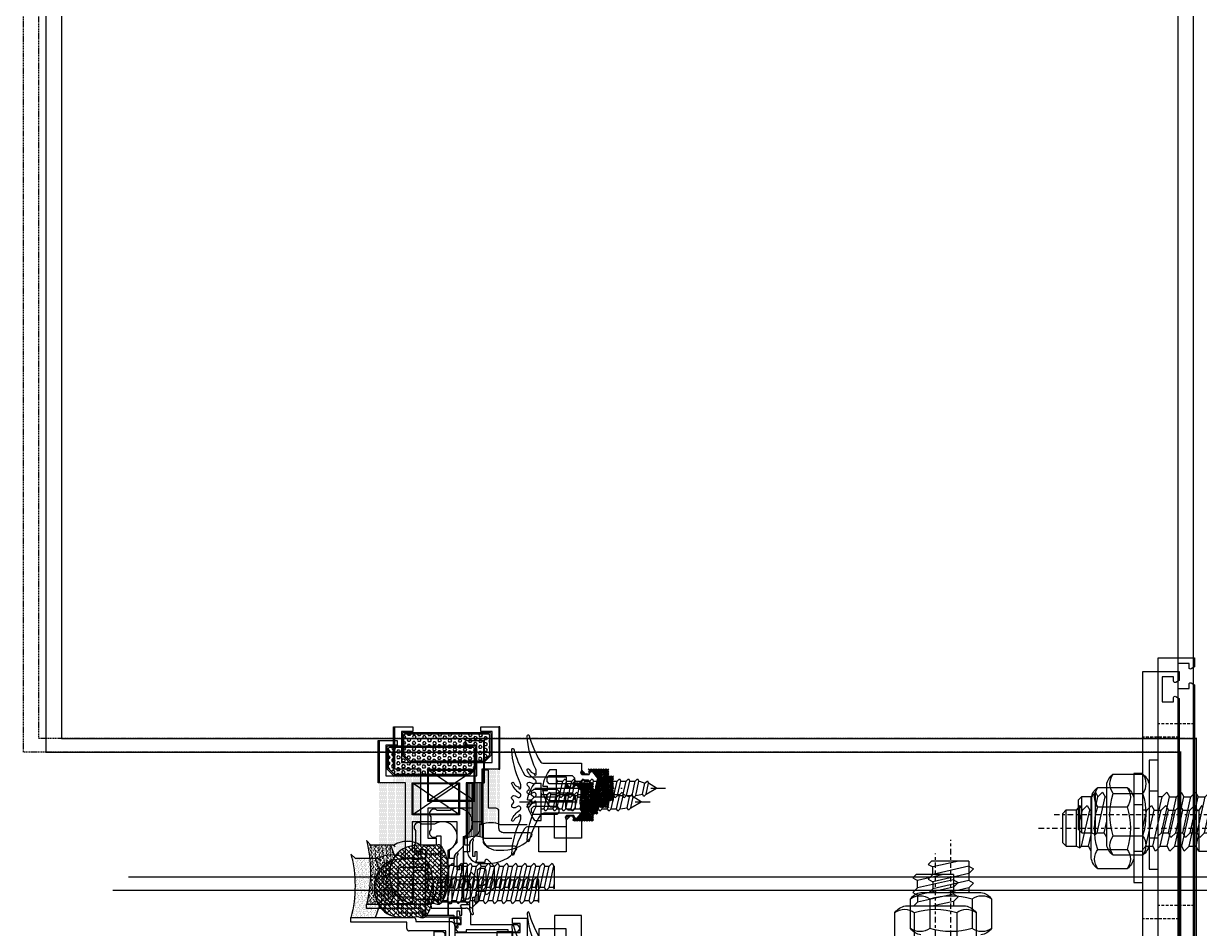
# Model space of a CAD drawing. Header units: inches. Extents: x 4821 to 127877, y 58012 to 433683.
# Drawn here: x 34332.4 to 34591.4, y 154193.7 to 154393 of the extents above; entities that cross this region are included whole.
import ezdxf

# ---------------------------------------------------------------- set-up
doc = ezdxf.new("R2010")
doc.units = ezdxf.units.IN
doc.header["$MEASUREMENT"] = 0
for name, pattern in [('$0$104-TYPICAL FLOOR$0$HIDDEN', [0.375, 0.25, -0.125]), ('$1$Center', [29.999999, 12, -6, 6, -6]), ('$1$DASHDOT', [25.4, 12.7, -6.35, 0, -6.35]), ('$1$DASHED', [19.05, 12.7, -6.35])]:
    doc.linetypes.add(name, pattern=pattern)
for name, color, linetype in [('$1$ACC', 2, 'Continuous'), ('$1$BEAM', 2, 'Continuous'), ('A-101 Plans Building B$0$A-LIN-10', 8, 'Continuous'), ('A-FURN-FIXD', 10, 'Continuous'), ('A-WAL-CMU', 7, 'Continuous')]:
    doc.layers.add(name, color=color, linetype=linetype)

# ---------------------------------------------------------------- blocks, each defined once
blk = doc.blocks.new('$1$M6x25')
at = {"color": 71}
for p, q in [((-6, 4.5), (-6, -4.5)), ((0, 5), (-5.5, 5)), ((0, 5), (0, -5)), ((1.19, 3), (0.82, 2.34)), ((1.85, 2.34), (1.19, 3)), ((3.19, 3), (2.82, 2.34)), ((3.85, 2.34), (3.19, 3)), ((5.19, 3), (4.82, 2.34)), ((5.85, 2.34), (5.19, 3)), ((7.19, 3), (6.82, 2.34)), ((7.85, 2.34), (7.19, 3)), ((9.19, 3), (8.82, 2.34)), ((9.85, 2.34), (9.19, 3)), ((11.19, 3), (10.82, 2.34)), ((11.85, 2.34), (11.19, 3)), ((13.19, 3), (12.82, 2.34)), ((13.85, 2.34), (13.19, 3)), ((15.19, 3), (14.82, 2.34)), ((15.85, 2.34), (15.19, 3)), ((17.19, 3), (16.82, 2.34)), ((17.85, 2.34), (17.19, 3)), ((19.19, 3), (18.82, 2.34)), ((19.85, 2.34), (19.19, 3)), ((21.19, 3), (20.82, 2.34)), ((21.85, 2.34), (21.19, 3)), ((23.19, 3), (22.82, 2.34)), ((23.85, 2.34), (23.19, 3)), ((25, 2.66), (24.82, 2.34)), ((25, 2.66), (25, -2.34)), ((0.82, 2.34), (0, 2.34)), ((0.82, 2.34), (1.88, -2.34)), ((1.85, 2.34), (2.91, -2.34)), ((2.82, 2.34), (1.85, 2.34)), ((2.82, 2.34), (3.88, -2.34)), ((3.85, 2.34), (4.91, -2.34)), ((4.82, 2.34), (3.85, 2.34)), ((4.82, 2.34), (5.88, -2.34)), ((5.85, 2.34), (6.91, -2.34)), ((6.82, 2.34), (5.85, 2.34)), ((6.82, 2.34), (7.88, -2.34)), ((7.85, 2.34), (8.91, -2.34)), ((8.82, 2.34), (7.85, 2.34)), ((8.82, 2.34), (9.88, -2.34)), ((9.85, 2.34), (10.91, -2.34)), ((10.82, 2.34), (9.85, 2.34)), ((10.82, 2.34), (11.88, -2.34)), ((11.85, 2.34), (12.91, -2.34)), ((12.82, 2.34), (11.85, 2.34)), ((12.82, 2.34), (13.88, -2.34)), ((13.85, 2.34), (14.91, -2.34)), ((14.82, 2.34), (13.85, 2.34)), ((14.82, 2.34), (15.88, -2.34)), ((15.85, 2.34), (16.91, -2.34)), ((16.82, 2.34), (15.85, 2.34)), ((16.82, 2.34), (17.88, -2.34)), ((17.85, 2.34), (18.91, -2.34)), ((18.82, 2.34), (17.85, 2.34)), ((18.82, 2.34), (19.88, -2.34)), ((19.85, 2.34), (20.91, -2.34)), ((20.82, 2.34), (19.85, 2.34)), ((20.82, 2.34), (21.88, -2.34)), ((21.85, 2.34), (22.91, -2.34)), ((22.82, 2.34), (21.85, 2.34)), ((22.82, 2.34), (23.88, -2.34)), ((23.85, 2.34), (24.91, -2.34)), ((24.82, 2.34), (23.85, 2.34)), ((24.82, 2.34), (25, 1.56)), ((1.88, -2.34), (0, -2.34)), ((1.88, -2.34), (2.54, -3)), ((2.54, -3), (2.91, -2.34)), ((2.91, -2.34), (3.88, -2.34)), ((3.88, -2.34), (4.54, -3)), ((4.54, -3), (4.91, -2.34)), ((4.91, -2.34), (5.88, -2.34)), ((5.88, -2.34), (6.54, -3)), ((6.54, -3), (6.91, -2.34)), ((6.91, -2.34), (7.88, -2.34)), ((7.88, -2.34), (8.54, -3)), ((8.54, -3), (8.91, -2.34)), ((8.91, -2.34), (9.88, -2.34)), ((9.88, -2.34), (10.54, -3)), ((10.54, -3), (10.91, -2.34)), ((10.91, -2.34), (11.88, -2.34)), ((11.88, -2.34), (12.54, -3)), ((12.54, -3), (12.91, -2.34)), ((12.91, -2.34), (13.88, -2.34)), ((13.88, -2.34), (14.54, -3)), ((14.54, -3), (14.91, -2.34)), ((14.91, -2.34), (15.88, -2.34)), ((15.88, -2.34), (16.54, -3)), ((16.54, -3), (16.91, -2.34)), ((16.91, -2.34), (17.88, -2.34)), ((17.88, -2.34), (18.54, -3)), ((18.54, -3), (18.91, -2.34)), ((18.91, -2.34), (19.88, -2.34)), ((19.88, -2.34), (20.54, -3)), ((20.54, -3), (20.91, -2.34)), ((20.91, -2.34), (21.88, -2.34)), ((21.88, -2.34), (22.54, -3)), ((22.54, -3), (22.91, -2.34)), ((22.91, -2.34), (23.88, -2.34)), ((23.88, -2.34), (24.54, -3)), ((24.54, -3), (24.91, -2.34)), ((24.91, -2.34), (25, -2.34)), ((0, -5), (-5.5, -5))]:
    blk.add_line(p, q, dxfattribs=at)
at = {"color": 71, "linetype": '$1$DASHED', "ltscale": 100}
for p, q in [((-6, 2.89), (-3, 2.89)), ((-6, 1.44), (-3, 1.44)), ((-6, -1.44), (-3, -1.44)), ((-6, -2.89), (-3, -2.89))]:
    blk.add_line(p, q, dxfattribs=at)
at = {"color": 2, "linetype": '$1$Center', "ltscale": 10}
blk.add_line((-7.77, 0), (26.88, 0), dxfattribs=at)
at = {"color": 71}
for centre, start, end in [((-5.5, 4.5), 90, 180), ((-5.5, -4.5), 180, 270)]:
    blk.add_arc(centre, 0.5, start, end, dxfattribs=at)
at = {"color": 71, "linetype": '$1$DASHED', "ltscale": 100}
for centre, radius, start, end in [((-4.2, 2.17), 1.4, 329.0209, 30.9791), ((-8.11, 0), 5.31, 344.2222, 15.7778), ((-4.2, -2.17), 1.4, 329.0209, 30.9791)]:
    blk.add_arc(centre, radius, start, end, dxfattribs=at)
blk = doc.blocks.new('$1$butile2')
h = blk.add_hatch(color=11)
h.dxf.hatch_style = 1
h.paths.add_polyline_path([(9.3, 0.2), (0, 0.2), (0, 0), (9.3, 0)])
at = {"color": 11}
blk.add_lwpolyline([(9.3, 0.2), (0, 0.2), (0, 0), (9.3, 0)], close=True, dxfattribs=at)
blk = doc.blocks.new('$1$inner silicone')
h = blk.add_hatch()
h.set_pattern_fill('DOTS', scale=4)
h.paths.add_polyline_path([(12.2, 0), (12.2, -0.2), (12.2, -4), (0, -4, 0.23607), (0, 0)])
at = {"color": 7}
blk.add_line((12.2, -0.2), (12.2, 0), dxfattribs=at)
blk.add_arc((-4, -2), 4.47, 333.4347, 26.5653, dxfattribs=at)
blk = doc.blocks.new('$1$outer silicone')
h = blk.add_hatch()
h.set_pattern_fill('DOTS', scale=4)
h.paths.add_polyline_path([(16.7, 0), (16.7, -5.8), (16.7, -6), (0, -6, 0.293351), (0, 0)])
at = {"color": 7}
blk.add_line((16.7, -5.8), (16.7, -6), dxfattribs=at)
blk.add_arc((-4.67, -3), 5.55, 327.3018, 32.6982, dxfattribs=at)
blk = doc.blocks.new('$1$GTSY500112')
at = {"layer": 'A-FURN-FIXD'}
blk.add_lwpolyline([(5.93, -11.75, 0.57735), (5.07, -11.75, -1), (4.2, -11.25), (4.49, -10.75, 0.965781), (3.64, -10.22, -0.138673), (1.56, -11.98, -1.037842), (1.37, -11.52, 0.283592), (2.23, -10.43, -0.584426), (2.31, -10.4, 1.39494), (2.44, -10), (1.75, -10, 0.111575), (1.32, -10.1, -0.09543), (-6.01, -12, -0.91232), (-6.08, -11.51, 0.076551), (-0.47, -9.14, 0.260148), (0, -8.29), (0, 0), (1.56, 0), (2.11, -0.24), (2.45, 0.05), (2.45, 1.67), (1.96, 1.89), (1.81, 2.1), (1.92, 2.38), (3.29, 3.53), (5.21, 3.03), (5.79, 3.03), (7.71, 3.53), (9.08, 2.38), (9.19, 2.1), (9.03, 1.89), (8.55, 1.67), (8.55, 0.05), (8.88, -0.24), (9.44, 0), (11, 0), (11, -8.29, 0.260148), (11.47, -9.14, 0.076551), (17.08, -11.51, -0.91232), (17, -12, -0.09543), (9.68, -10.1, 0.111575), (9.25, -10), (8.55, -10, 1.39494), (8.69, -10.4, -0.584426), (8.77, -10.43, 0.283592), (9.62, -11.52, -1.037842), (9.43, -11.98, -0.138673), (7.36, -10.22, 0.965781), (6.51, -10.75), (6.8, -11.25, -1)], format="xyb", close=True, dxfattribs=at)
for points in [[(4.13, -0.07), (3.64, 0.42), (3.64, 1.47), (4.13, 1.96), (6.87, 1.96), (7.36, 1.47), (7.36, 0.42), (6.87, -0.07)], [(4.01, -1.58), (4.5, -2.07), (4.5, -7.11), (4.01, -7.6), (3.19, -7.6), (2.7, -7.11), (2.7, -2.07), (3.19, -1.58)], [(7.81, -7.6), (6.99, -7.6), (6.5, -7.11), (6.5, -2.07), (6.99, -1.58), (7.81, -1.58), (8.3, -2.07), (8.3, -7.11)]]:
    blk.add_lwpolyline(points, close=True, dxfattribs=at)
blk = doc.blocks.new('$1$GTSY500502')
at = {"color": 151}
blk.add_lwpolyline([(-1.78, 2.38, -0.668179), (-2.07, 1.7), (-2.35, 1.7), (-2.35, 0), (-2.01, -0.29), (-1.68, 0), (0, 0), (0, -0.49), (-1, -0.49), (-1, -0.99), (1.91, -0.99, 0.15392), (2.48, -0.81, -0.807191), (2.77, -1.07, -0.191853), (2.18, -1.52, -0.072848), (0.68, -1.72), (0, -1.72), (0, -3), (-2.5, -3), (-2.5, -2.5, 0.414214), (-2.8, -2.2), (-8.2, -2.2, 0.414214), (-8.5, -2.5), (-8.5, -3), (-11, -3), (-11, -1.72), (-11.68, -1.72, -0.072848), (-13.18, -1.52, -0.191853), (-13.77, -1.07, -0.807191), (-13.48, -0.81, 0.15392), (-12.91, -0.99), (-10, -0.99), (-10, -0.49), (-11, -0.49), (-11, 0), (-9.32, 0), (-8.99, -0.29), (-8.65, 0), (-8.65, 1.7), (-8.93, 1.7, -0.668179), (-9.22, 2.38), (-7.8, 3.8), (-3.2, 3.8)], format="xyb", close=True, dxfattribs=at)
blk.add_lwpolyline([(-3.64, 0.49), (-4.13, 0), (-6.87, 0), (-7.36, 0.49), (-7.36, 1.47), (-6.87, 1.96), (-4.13, 1.96), (-3.64, 1.47)], close=True, dxfattribs=at)
blk = doc.blocks.new('$1$RHS4.2x22')
at = {"layer": 'A-FURN-FIXD'}
for p, q in [((1.42, 4.1), (0, 4.1)), ((0, -4.1), (0, 4.1)), ((-22, 0), (-20.26, 1.09)), ((-19.72, -1.3), (-22, 0)), ((-19.98, 1.61), (-20.26, 1.09)), ((-19.72, -1.3), (-20.26, 1.09)), ((-19.45, 1.09), (-19.98, 1.61)), ((-18.23, 1.58), (-19.45, 1.09)), ((-18.91, -1.3), (-19.45, 1.09)), ((-17.85, 2.1), (-18.13, 1.58)), ((-17.42, -1.58), (-18.13, 1.58)), ((-17.33, 1.58), (-17.85, 2.1)), ((-16.14, 1.58), (-17.33, 1.58)), ((-16.61, -1.58), (-17.33, 1.58)), ((-15.85, 2.1), (-16.14, 1.58)), ((-15.42, -1.58), (-16.14, 1.58)), ((-15.33, 1.58), (-15.85, 2.1)), ((-14.61, -1.58), (-15.33, 1.58)), ((-14.14, 1.58), (-15.33, 1.58)), ((-13.85, 2.1), (-14.14, 1.58)), ((-13.43, -1.58), (-14.14, 1.58)), ((-13.33, 1.58), (-13.85, 2.1)), ((-12.62, -1.58), (-13.33, 1.58)), ((-12.14, 1.58), (-13.33, 1.58)), ((-11.86, 2.1), (-12.14, 1.58)), ((-11.43, -1.58), (-12.14, 1.58)), ((-11.33, 1.58), (-11.86, 2.1)), ((-10.62, -1.58), (-11.33, 1.58)), ((-10.15, 1.58), (-11.33, 1.58)), ((-9.86, 2.1), (-10.15, 1.58)), ((-9.43, -1.58), (-10.15, 1.58)), ((-9.86, 2.1), (-9.34, 1.58)), ((-8.62, -1.58), (-9.34, 1.58)), ((-8.15, 1.58), (-9.34, 1.58)), ((-7.86, 2.1), (-8.15, 1.58)), ((-7.43, -1.58), (-8.15, 1.58)), ((-7.34, 1.58), (-7.86, 2.1)), ((-6.63, -1.58), (-7.34, 1.58)), ((-6.15, 1.58), (-7.34, 1.58)), ((-5.86, 2.1), (-6.15, 1.58)), ((-5.44, -1.58), (-6.15, 1.58)), ((-5.34, 1.58), (-5.86, 2.1)), ((-4.63, -1.58), (-5.34, 1.58)), ((-4.15, 1.58), (-5.34, 1.58)), ((-3.87, 2.1), (-4.15, 1.58)), ((-3.44, -1.58), (-4.15, 1.58)), ((-3.44, -1.58), (-4.15, 1.58)), ((-3.34, 1.58), (-3.87, 2.1)), ((-2.63, -1.58), (-3.34, 1.58)), ((-2.16, 1.58), (-3.34, 1.58)), ((-1.87, 2.1), (-2.16, 1.58)), ((-1.44, -1.58), (-2.16, 1.58)), ((-1.35, 1.58), (-1.87, 2.1)), ((-0.63, -1.58), (-1.35, 1.58)), ((-0.16, 1.58), (-1.35, 1.58)), ((0, 1.87), (-0.16, 1.58)), ((0, 0.87), (-0.16, 1.58)), ((3.05, 0.46), (2.04, 0.46)), ((2.04, -0.46), (2.04, 0.46)), ((-19.72, -1.3), (-19.2, -1.82)), ((-19.2, -1.82), (-18.91, -1.3)), ((-17.42, -1.58), (-18.91, -1.3)), ((-17.42, -1.58), (-16.9, -2.1)), ((-16.9, -2.1), (-16.61, -1.58)), ((-15.42, -1.58), (-16.61, -1.58)), ((-15.42, -1.58), (-14.9, -2.1)), ((-14.9, -2.1), (-14.61, -1.58)), ((-13.43, -1.58), (-14.61, -1.58)), ((-13.43, -1.58), (-12.9, -2.1)), ((-12.9, -2.1), (-12.62, -1.58)), ((-11.43, -1.58), (-12.62, -1.58)), ((-11.43, -1.58), (-10.91, -2.1)), ((-10.91, -2.1), (-10.62, -1.58)), ((-9.43, -1.58), (-10.62, -1.58)), ((-9.43, -1.58), (-8.91, -2.1)), ((-8.91, -2.1), (-8.62, -1.58)), ((-7.43, -1.58), (-8.62, -1.58)), ((-7.43, -1.58), (-6.91, -2.1)), ((-6.91, -2.1), (-6.63, -1.58)), ((-5.44, -1.58), (-6.63, -1.58)), ((-5.44, -1.58), (-4.91, -2.1)), ((-4.91, -2.1), (-4.63, -1.58)), ((-3.44, -1.58), (-4.63, -1.58)), ((-3.44, -1.58), (-2.92, -2.1)), ((-2.92, -2.1), (-2.63, -1.58)), ((-1.44, -1.58), (-2.63, -1.58)), ((-1.44, -1.58), (-0.92, -2.1)), ((-0.92, -2.1), (-0.63, -1.58)), ((0, -1.58), (-0.63, -1.58)), ((3.05, -0.46), (2.04, -0.46)), ((1.42, -4.1), (0, -4.1))]:
    blk.add_line(p, q, dxfattribs=at)
at = {"layer": 'A-FURN-FIXD', "linetype": '$1$DASHDOT'}
blk.add_line((4.78, 0), (-24, 0), dxfattribs=at)
at = {"layer": 'A-FURN-FIXD'}
for centre, start, end in [((-5.01, -0.91), 9.6294, 37.9057), ((-5.01, 0.91), 322.0943, 350.3706)]:
    blk.add_arc(centre, 8.15, start, end, dxfattribs=at)
blk = doc.blocks.new('$1$Fixed bracket Plan')
at = {"layer": 'A-FURN-FIXD'}
for p, q in [((8, 100), (0, 100)), ((0, 100), (0, 98.02)), ((1.2, 97.85), (1.2, 98.8)), ((1.2, 98.8), (3.7, 98.8)), ((3.7, 98.8), (3.7, 93.3)), ((8, 33), (8, 100)), ((0, 98.02), (0.75, 97.59)), ((0.75, 94.51), (0, 94.08)), ((0, 94.08), (0, 25.92)), ((1.2, 93.3), (1.2, 94.25)), ((3.7, 93.3), (1.2, 93.3)), ((8, 53.5), (8, 77.5)), ((8, 77.5), (10, 77.5)), ((10, 77.5), (10, 53.5)), ((-4.41, 69.42), (-5.09, 70.46)), ((-3.4, 70.46), (-3.98, 69.42)), ((-2.36, 69.42), (-3.4, 70.46)), ((-0.24, 70.46), (-0.82, 69.42)), ((0.81, 69.42), (-0.24, 70.46)), ((2.92, 70.46), (2.35, 69.42)), ((3.97, 69.42), (2.92, 70.46)), ((6.09, 70.46), (5.51, 69.42)), ((7.14, 69.42), (6.09, 70.46)), ((8, 70.66), (10, 70.66)), ((17.92, 70.17), (11.43, 70.17)), ((20.25, 70.46), (19.68, 69.42)), ((21.3, 69.42), (20.26, 70.46)), ((21.84, 70.46), (21.3, 69.42)), ((21.84, 61.13), (21.84, 70.46)), ((21.84, 70.46), (22.59, 69.5)), ((-4.41, 60.5), (-4.41, 69.42)), ((-3.98, 69.42), (-4.41, 69.42)), ((-2.19, 61.51), (-3.98, 69.42)), ((-0.57, 61.51), (-2.36, 69.42)), ((-0.82, 69.42), (-2.36, 69.42)), ((0.97, 61.51), (-0.82, 69.42)), ((2.6, 61.51), (0.81, 69.42)), ((2.35, 69.42), (0.81, 69.42)), ((4.14, 61.51), (2.35, 69.42)), ((5.76, 61.51), (3.97, 69.42)), ((5.51, 69.42), (3.97, 69.42)), ((7.3, 61.51), (5.51, 69.42)), ((8, 65.6), (7.14, 69.42)), ((7.14, 69.42), (8, 69.42)), ((19.68, 69.42), (19.35, 69.42)), ((21.47, 61.51), (19.68, 69.42)), ((21.84, 67.02), (21.3, 69.42)), ((22.59, 61.5), (22.59, 69.5)), ((24.84, 69.5), (22.59, 69.5)), ((24.84, 61.5), (24.84, 69.5)), ((24.84, 69.5), (25.59, 68.75)), ((25.59, 62.25), (25.59, 68.75)), ((-3.73, 61.51), (-4.41, 64.48)), ((19.92, 61.51), (19.35, 64.05)), ((24.84, 61.5), (25.59, 62.25)), ((-4.31, 60.46), (-34.41, 60.46)), ((-4.41, 60.56), (-4.31, 60.46)), ((-4.31, 60.46), (-3.73, 61.51)), ((-2.19, 61.51), (-3.73, 61.51)), ((-2.19, 61.51), (-1.14, 60.46)), ((-1.14, 60.46), (-0.57, 61.51)), ((0.97, 61.51), (-0.57, 61.51)), ((0.97, 61.51), (2.02, 60.46)), ((2.02, 60.46), (2.6, 61.51)), ((4.14, 61.51), (2.6, 61.51)), ((4.14, 61.51), (5.19, 60.46)), ((5.19, 60.46), (5.76, 61.51)), ((7.3, 61.51), (5.76, 61.51)), ((7.3, 61.51), (8, 60.81)), ((8, 60.34), (10, 60.34)), ((17.92, 60.82), (11.43, 60.82)), ((19.35, 60.46), (19.92, 61.51)), ((21.47, 61.51), (19.92, 61.51)), ((21.47, 61.51), (21.84, 61.13)), ((22.59, 61.5), (21.84, 61.13)), ((24.84, 61.5), (22.59, 61.5)), ((49.69, 55.26), (57.94, 55.26)), ((49.69, 55.26), (49.69, 54.13)), ((51.89, 55.26), (57.61, 53.96)), ((58.65, 54.54), (57.61, 53.96)), ((57.94, 55.26), (58.65, 54.54)), ((10, 53.5), (8, 53.5)), ((49.69, 54.13), (48.65, 53.56)), ((49.69, 52.51), (48.65, 53.56)), ((49.69, 54.13), (49.69, 52.5)), ((49.69, 54.13), (57.61, 52.34)), ((49.69, 52.51), (57.61, 50.72)), ((49.69, 52.51), (49.69, 50.97)), ((57.61, 52.34), (57.61, 53.96)), ((57.61, 52.34), (58.65, 51.29)), ((48.65, 50.39), (49.69, 50.97)), ((49.69, 49.34), (48.65, 50.39)), ((49.69, 50.97), (57.61, 49.18)), ((49.69, 49.34), (54.09, 48.35)), ((49.69, 49.34), (49.69, 48.35)), ((58.65, 51.29), (57.61, 50.72)), ((57.61, 50.72), (57.61, 49.18)), ((44.73, 46.92), (44.73, 40.43)), ((60.25, 48.35), (47.05, 48.35)), ((48.98, 46.92), (48.98, 40.43)), ((57.61, 49.18), (58.43, 48.35)), ((58.33, 46.92), (58.33, 40.43)), ((62.58, 40.43), (62.58, 46.92))]:
    blk.add_line(p, q, dxfattribs=at)
at = {"layer": 'A-FURN-FIXD', "linetype": '$1$DASHED', "ltscale": 0.05}
for p, q in [((0, 85.5), (8, 85.5)), ((0, 45.5), (8, 45.5))]:
    blk.add_line(p, q, dxfattribs=at)
at = {"layer": 'A-FURN-FIXD', "linetype": '$1$Center', "ltscale": 0.1}
for p, q in [((30.95, 65.5), (-75.79, 65.5)), ((53.65, -48.26), (53.65, 59.93))]:
    blk.add_line(p, q, dxfattribs=at)
at = {"layer": 'A-FURN-FIXD'}
blk.add_lwpolyline([(11.43, 74.42, 0.202618), (10, 72.1), (10, 58.9, 0.202618), (11.43, 56.57), (17.92, 56.57, 0.202618), (19.35, 58.9), (19.35, 72.1, 0.202618), (17.92, 74.42)], format="xyb", close=True, dxfattribs=at)
for points in [[(11.43, 74.42, 0.330304), (11.43, 70.17, 0.151843), (11.43, 60.82, 0.330304), (11.43, 56.57)], [(17.92, 56.57, 0.330304), (17.92, 60.82, 0.151843), (17.92, 70.17, 0.330304), (17.92, 74.42)]]:
    blk.add_lwpolyline(points, format="xyb", dxfattribs=at)
for centre, radius, start, end in [((0.9, 97.85), 0.3, 240, 0), ((0.9, 94.25), 0.3, 360, 120), ((47.57, 44.89), 3.5, 98.6993, 144.5157), ((46.85, 44.06), 3.57, 53.4429, 126.5571), ((53.65, 31.88), 15.75, 72.7319, 107.2681), ((60.45, 44.06), 3.57, 53.4429, 126.5571), ((59.73, 44.89), 3.5, 35.4843, 81.3007), ((47.57, 42.46), 3.5, 215.4843, 261.3007), ((46.85, 43.29), 3.57, 233.4429, 306.5571), ((53.65, 55.47), 15.75, 252.7319, 287.2681), ((60.45, 43.29), 3.57, 233.4429, 306.5571), ((59.73, 42.46), 3.5, 278.6993, 324.5157)]:
    blk.add_arc(centre, radius, start, end, dxfattribs=at)
blk = doc.blocks.new('$1$silicone2')
at = {"ltscale": 0.5}
h = blk.add_hatch(dxfattribs=at)
h.set_pattern_fill('ANSI38', color=21, scale=5.416667, style=0)
h.set_pattern_definition([(45, (28504.06546, 7659.8265), (-0.478770216, 0.478770216), []), (135, (28504.06546, 7659.8265), (-1.43631065, 0.478770216), [1.692708333, -1.015625])])
h.paths.add_polyline_path([(-12.41, 16.77), (-12.72, 16.52), (-12.91, 16.28), (-13.01, 16.04), (-13.03, 15.8), (-13, 15.57), (-12.95, 15.33), (-12.88, 15.09), (-12.82, 14.85), (-12.79, 14.61), (-12.79, 14.35), (-12.8, 14.07), (-12.83, 13.76), (-12.87, 13.43), (-12.9, 13.05), (-12.93, 12.63), (-12.95, 12.15), (-12.95, 11.61), (-12.92, 11.03), (-12.86, 10.41), (-12.75, 9.78), (-12.59, 9.14), (-12.37, 8.52), (-12.07, 7.92), (-11.7, 7.36), (-11.24, 6.85), (-10.71, 6.41), (-10.11, 6.02), (-9.45, 5.7), (-8.75, 5.45), (-8.02, 5.26), (-7.27, 5.15), (-6.5, 5.11), (-5.73, 5.15), (-4.98, 5.26), (-4.25, 5.45), (-3.55, 5.7), (-2.89, 6.02), (-2.29, 6.41), (-1.76, 6.85), (-1.3, 7.36), (-0.93, 7.92), (-0.63, 8.52), (-0.41, 9.14), (-0.25, 9.78), (-0.14, 10.41), (-0.08, 11.03), (-0.05, 11.61), (-0.05, 12.15), (-0.07, 12.63), (-0.1, 13.05), (-0.13, 13.43), (-0.17, 13.76), (-0.2, 14.07), (-0.21, 14.35), (-0.21, 14.61), (-0.18, 14.85), (-0.12, 15.09), (-0.05, 15.33), (0, 15.57), (0.03, 15.8), (0.01, 16.04), (-0.09, 16.28), (-0.28, 16.52), (-0.59, 16.77), (-1.03, 17.02), (-1.59, 17.28), (-2.25, 17.52), (-3, 17.73), (-3.81, 17.92), (-4.68, 18.07), (-5.58, 18.16), (-6.5, 18.19), (-7.42, 18.16), (-8.32, 18.07), (-9.19, 17.92), (-10, 17.73), (-10.75, 17.52), (-11.41, 17.28), (-11.97, 17.02)])
h = blk.add_hatch()
h.set_pattern_fill('AR-SAND', color=11, scale=0.325)
h.set_pattern_definition([(37.5, (28504.06546, 7705.84134), (-0.020472841, 0.626217725), [0, -0.494, 0, -0.5525, 0, -0.528125]), (7.5, (28504.0655, 7705.8413), (0.57517743, 0.917197471), [0, -0.2665, 0, -0.44525, 0, -0.170625]), (327.5, (28503.6657, 7705.84134), (1.012096105, 0.001839192), [0, -0.1625, 0, -0.585, 0, -0.76375]), (317.5, (28503.6657, 7705.8413), (0.976991146, 0.285244559), [0, -0.08125, 0, -0.3835, 0, -0.43875])])
edge = h.paths.add_edge_path()
edge.add_arc((-7.69, -32.01), 32.92, 88.3807, 99.2846)
edge.add_line((-13, 0.48), (-13, 5.42))
edge.add_line((-13, 5.42), (-10.47, 6.26))
edge.add_line((-10.47, 6.26), (-10.11, 6.02))
edge.add_line((-10.11, 6.02), (-9.45, 5.7))
edge.add_line((-9.45, 5.7), (-8.75, 5.45))
edge.add_line((-8.75, 5.45), (-8.02, 5.26))
edge.add_line((-8.02, 5.26), (-7.27, 5.15))
edge.add_line((-7.27, 5.15), (-6.5, 5.11))
edge.add_line((-6.5, 5.11), (-5.73, 5.15))
edge.add_line((-5.73, 5.15), (-4.98, 5.26))
edge.add_line((-4.98, 5.26), (-4.25, 5.45))
edge.add_line((-4.25, 5.45), (-3.55, 5.7))
edge.add_line((-3.55, 5.7), (-2.89, 6.02))
edge.add_line((-2.89, 6.02), (-2.53, 6.26))
edge.add_line((-2.53, 6.26), (0, 5.42))
edge.add_line((0, 5.42), (0, 0))
edge.add_arc((-6.5, -23.05), 23.95, 74.2533, 90.6193)
at = {"color": 21, "ltscale": 0.5}
blk.add_lwpolyline([(-12.41, 16.77), (-12.72, 16.52), (-12.91, 16.28), (-13.01, 16.04), (-13.03, 15.8), (-13, 15.57), (-12.95, 15.33), (-12.88, 15.09), (-12.82, 14.85), (-12.79, 14.61), (-12.79, 14.35), (-12.8, 14.07), (-12.83, 13.76), (-12.87, 13.43), (-12.9, 13.05), (-12.93, 12.63), (-12.95, 12.15), (-12.95, 11.61), (-12.92, 11.03), (-12.86, 10.41), (-12.75, 9.78), (-12.59, 9.14), (-12.37, 8.52), (-12.07, 7.92), (-11.7, 7.36), (-11.24, 6.85), (-10.71, 6.41), (-10.11, 6.02), (-9.45, 5.7), (-8.75, 5.45), (-8.02, 5.26), (-7.27, 5.15), (-6.5, 5.11), (-5.73, 5.15), (-4.98, 5.26), (-4.25, 5.45), (-3.55, 5.7), (-2.89, 6.02), (-2.29, 6.41), (-1.76, 6.85), (-1.3, 7.36), (-0.93, 7.92), (-0.63, 8.52), (-0.41, 9.14), (-0.25, 9.78), (-0.14, 10.41), (-0.08, 11.03), (-0.05, 11.61), (-0.05, 12.15), (-0.07, 12.63), (-0.1, 13.05), (-0.13, 13.43), (-0.17, 13.76), (-0.2, 14.07), (-0.21, 14.35), (-0.21, 14.61), (-0.18, 14.85), (-0.12, 15.09), (-0.05, 15.33), (0, 15.57), (0.03, 15.8), (0.01, 16.04), (-0.09, 16.28), (-0.28, 16.52), (-0.59, 16.77), (-1.03, 17.02), (-1.59, 17.28), (-2.25, 17.52), (-3, 17.73), (-3.81, 17.92), (-4.68, 18.07), (-5.58, 18.16), (-6.5, 18.19), (-7.42, 18.16), (-8.32, 18.07), (-9.19, 17.92), (-10, 17.73), (-10.75, 17.52), (-11.41, 17.28), (-11.97, 17.02)], close=True, dxfattribs=at)
blk.add_lwpolyline([(-10.47, 6.26), (-13, 5.42), (-13, 1), (-14, 0, -0.12901), (0, 0), (0, 5.42), (-2.53, 6.26)], format="xyb", dxfattribs=at)
blk = doc.blocks.new('FIRST SLAB EDGE')
at = {"extrusion": (-5.69003e-07, -1.56101e-06, 1)}
h = blk.add_hatch(dxfattribs=at)
h.set_pattern_fill('HEX', color=140, scale=3, angle=179.0162)
h.set_pattern_definition([(179.01620899, (635272.2264, -1336777.98934), (-0.011151949, -0.6494233088), [0.375, -0.75]), (299.01620899, (635272.2264, -1336777.98934), (0.56799305774, 0.3150537833), [0.375, -0.75]), (239.01620899, (635271.8515, -1336777.9829), (0.55684110875, -0.3343695255), [0.375, -0.75])])
edge = h.paths.add_edge_path()
edge.add_line((1142611.99, -1723162.74), (1142611.99, -1723166.99))
edge.add_arc((1142611.69, -1723166.99), 0.3, 315.0002, 360.0002, ccw=False)
edge.add_line((1142611.91, -1723167.2), (1142610.76, -1723168.35))
edge.add_arc((1142610.55, -1723168.14), 0.3, 270.0002, 315.0002, ccw=False)
edge.add_line((1142610.55, -1723168.44), (1142594.54, -1723168.44))
edge.add_arc((1142594.54, -1723168.14), 0.3, 225.0002, 270.0002, ccw=False)
edge.add_line((1142594.33, -1723168.35), (1142593.18, -1723167.2))
edge.add_arc((1142593.39, -1723166.99), 0.3, 180.0002, 225.0002, ccw=False)
edge.add_line((1142593.09, -1723166.99), (1142593.09, -1723162.74))
edge.add_arc((1142593.39, -1723162.74), 0.3, 90.0002, 180.0002, ccw=False)
edge.add_line((1142593.39, -1723162.44), (1142611.69, -1723162.44))
edge.add_arc((1142611.69, -1723162.74), 0.3, 360.0002, 450.0002, ccw=False)
h = blk.add_hatch(dxfattribs=at)
h.set_pattern_fill('ANSI32', angle=179.0162)
h.set_pattern_definition([(224.016208985, (621118.72673, -1343975.50766), (0.2605731915, -0.26967871972), []), (224.016208985, (621118.54998, -1343975.50462), (0.2605731915, -0.26967871972), [])])
h.paths.add_polyline_path([(1142638.24, -1723178.69), (1142638.24, -1723177.19), (1142639.24, -1723177.19), (1142639.24, -1723174.74), (1142639.54, -1723174.44), (1142639.24, -1723174.14), (1142639.24, -1723171.69), (1142638.24, -1723171.69), (1142638.24, -1723170.19), (1142633.74, -1723170.19), (1142633.74, -1723171.19), (1142633.14, -1723171.19), (1142632.24, -1723170.29), (1142632.24, -1723170.5), (1142632, -1723171.05), (1142632.3, -1723171.39), (1142633.92, -1723171.39), (1142634.13, -1723170.9), (1142634.34, -1723170.75), (1142634.62, -1723170.85), (1142635.77, -1723172.22), (1142635.28, -1723174.15), (1142635.28, -1723174.72), (1142635.77, -1723176.65), (1142634.62, -1723178.02), (1142634.34, -1723178.12), (1142634.13, -1723177.97), (1142633.92, -1723177.49), (1142632.3, -1723177.49), (1142632, -1723177.82), (1142632.24, -1723178.37), (1142632.24, -1723178.59), (1142633.14, -1723177.69), (1142633.74, -1723177.69), (1142633.74, -1723178.69)])
at = {"layer": '$1$ACC', "color": 101, "extrusion": (-5.69003e-07, -1.56101e-06, 1), "elevation": 2.04}
for points in [[(1142611.99, -1723162.14, -0.414214), (1142612.29, -1723162.44), (1142612.29, -1723167.12, -0.198912), (1142612.21, -1723167.33), (1142610.88, -1723168.65, -0.198912), (1142610.67, -1723168.74), (1142594.42, -1723168.74, -0.198912), (1142594.21, -1723168.65), (1142592.88, -1723167.33, -0.198912), (1142592.79, -1723167.12), (1142592.79, -1723162.44, -0.414214), (1142593.09, -1723162.14)], [(1142611.99, -1723162.74), (1142611.99, -1723166.99, -0.198912), (1142611.91, -1723167.2), (1142610.76, -1723168.35, -0.198912), (1142610.55, -1723168.44), (1142594.54, -1723168.44, -0.198912), (1142594.33, -1723168.35), (1142593.18, -1723167.2, -0.198912), (1142593.09, -1723166.99), (1142593.09, -1723162.74, -0.414214), (1142593.39, -1723162.44), (1142611.69, -1723162.44, -0.414214)]]:
    blk.add_lwpolyline(points, format="xyb", close=True, dxfattribs=at)
at = {"color": 16, "linetype": 'Continuous', "extrusion": (-5.69003e-07, -1.56101e-06, 1)}
blk.add_line((1142614.04, -1723160.94, 0), (1142614.24, -1723160.94, 0), dxfattribs=at)
at = {"color": 52, "extrusion": (-5.69003e-07, -1.56101e-06, 1)}
for p, q in [((1142608.54, -1723177.14, 0), (1142598.54, -1723170.44, 0)), ((1142598.54, -1723177.14, 0), (1142608.54, -1723170.44, 0))]:
    blk.add_line(p, q, dxfattribs=at)
at = {"color": 165, "linetype": 'Continuous', "extrusion": (-5.69003e-07, -1.56101e-06, 1)}
for p, q in [((1142614.24, -1723182.44, 0), (1142620.24, -1723182.44, 0)), ((1142585.84, -1723186.94, 0), (1142584.84, -1723185.94, 0)), ((1142590.84, -1723186.94, 0), (1142585.84, -1723186.94, 0)), ((1142590.84, -1723186.94, 0), (1142585.84, -1723186.94, 0))]:
    blk.add_line(p, q, dxfattribs=at)
at = {"color": 7, "extrusion": (-5.69003e-07, -1.56101e-06, 1)}
blk.add_line((1142590.84, -1723186.94, 0), (1142591.2, -1723187.26, 0), dxfattribs=at)
blk.add_line((1142590.84, -1723186.94, 0), (1142591.2, -1723187.26, 0), dxfattribs=at)
at = {"color": 81, "linetype": '$1$Center', "ltscale": 25, "extrusion": (-5.69003e-07, -1.56101e-06, 1)}
blk.add_line((1142532.41, -1723193.94, 0), (1142786.71, -1723193.94, 0), dxfattribs=at)
at = {"color": 16, "linetype": 'Continuous', "extrusion": (-5.69003e-07, -1.56101e-06, 1), "elevation": 2.04}
blk.add_lwpolyline([(1142607.84, -1723185.96, 0.198912), (1142607.54, -1723186.67), (1142607.54, -1723186.94), (1142606.54, -1723186.94), (1142606.54, -1723185.14), (1142608.24, -1723183.44), (1142608.24, -1723178.84), (1142598.34, -1723178.84), (1142598.34, -1723185.44), (1142600.24, -1723185.44), (1142600.24, -1723186.94), (1142596.84, -1723186.94), (1142596.84, -1723170.24), (1142591.04, -1723170.24), (1142591.04, -1723160.94), (1142595.04, -1723160.94), (1142595.04, -1723161.94), (1142592.54, -1723161.94), (1142592.54, -1723168.74), (1142612.54, -1723168.74), (1142612.54, -1723161.94), (1142610.04, -1723161.94), (1142610.04, -1723160.94), (1142614.04, -1723160.94), (1142614.04, -1723170.24), (1142610.24, -1723170.24), (1142610.24, -1723182.44), (1142609.74, -1723182.44), (1142609.74, -1723183.44, -0.198912), (1142609.31, -1723184.5)], format="xyb", close=True, dxfattribs=at)
blk.add_lwpolyline([(1142608.74, -1723170.24), (1142608.74, -1723177.34), (1142598.34, -1723177.34), (1142598.34, -1723170.24)], close=True, dxfattribs=at)
at = {"color": 52, "extrusion": (-5.69003e-07, -1.56101e-06, 1), "elevation": 2.04}
blk.add_lwpolyline([(1142608.54, -1723170.44), (1142608.54, -1723177.14), (1142598.54, -1723177.14), (1142598.54, -1723170.44)], close=True, dxfattribs=at)
at = {"color": 21, "linetype": 'Continuous', "extrusion": (-5.69003e-07, -1.56101e-06, 1), "elevation": 2.04}
blk.add_lwpolyline([(1142615.04, -1723184.24, -0.414214), (1142614.04, -1723183.24), (1142614.04, -1723181.84), (1142614.04, -1723181.84), (1142614.04, -1723180.44), (1142614.04, -1723180.44), (1142614.04, -1723179.54, 0.414214), (1142613.34, -1723178.84), (1142611.74, -1723178.84), (1142611.74, -1723170.44), (1142610.44, -1723170.44), (1142610.44, -1723180.44), (1142610.44, -1723180.44), (1142610.44, -1723181.84), (1142610.44, -1723181.84), (1142610.44, -1723185.04, 0.414214), (1142613.44, -1723188.04), (1142615.12, -1723188.04, 0.231514), (1142621.24, -1723185.05, 0.624419), (1142620.84, -1723184.24)], format="xyb", close=True, dxfattribs=at)
at = {"color": 7, "extrusion": (-5.69003e-07, -1.56101e-06, 1), "elevation": 2.04}
blk.add_lwpolyline([(1142603.26, -1723179.34), (1142600.46, -1723179.34, 1.010051), (1142599.04, -1723180.75), (1142599.04, -1723183.53, 1.010051), (1142600.46, -1723184.94), (1142601.24, -1723184.94), (1142601.24, -1723199.44), (1142606.24, -1723199.44), (1142606.24, -1723185.09, 1.08744)], format="xyb", close=True, dxfattribs=at)
at = {"color": 31, "extrusion": (-5.69003e-07, -1.56101e-06, 1), "elevation": 2.04}
for points in [[(1142632.24, -1723179.94), (1142632.24, -1723185.44), (1142626.24, -1723185.44), (1142626.24, -1723179.94)], [(1142632.24, -1723207.94), (1142632.24, -1723202.44), (1142626.24, -1723202.44), (1142626.24, -1723207.94)], [(1142632.24, -1723207.94), (1142632.24, -1723202.44), (1142626.24, -1723202.44), (1142626.24, -1723207.94)]]:
    blk.add_lwpolyline(points, dxfattribs=at)
at = {"color": 3, "linetype": '$1$Center', "ltscale": 50, "extrusion": (-5.69003e-07, -1.56101e-06, 1), "elevation": 2.04}
blk.add_lwpolyline([(1142599.14, -1723200.44), (1142599.14, -1723200.84), (1142606.75, -1723200.84, -0.414214), (1142607.75, -1723201.84), (1142607.75, -1723204.44), (1142618.04, -1723204.44), (1142618.58, -1723205.1, -0.352941), (1142618.58, -1723205.48), (1142618.04, -1723206.14), (1142616.04, -1723206.14), (1142616.04, -1723205.64), (1142606.8, -1723205.64), (1142606.8, -1723206.14), (1142605.05, -1723206.14), (1142604.51, -1723205.48, -0.352941), (1142604.51, -1723205.1), (1142605.05, -1723204.44), (1142605.75, -1723204.44), (1142605.75, -1723202.84), (1142597.64, -1723202.84, -0.414214), (1142597.14, -1723202.34), (1142597.14, -1723200.94), (1142584.84, -1723200.94), (1142584.84, -1723199.94), (1142598.64, -1723199.94, -0.414214)], format="xyb", close=True, dxfattribs=at)
at = {"color": 16, "extrusion": (-5.69003e-07, -1.56101e-06, 1), "elevation": 2.04}
blk.add_lwpolyline([(1142683.44, -1723224.24), (1142683.44, -1723224.24, -0.414214), (1142683.94, -1723224.74), (1142683.94, -1723225.24), (1142682.74, -1723225.24), (1142682.74, -1723227.74), (1142687.74, -1723227.74), (1142687.74, -1723225.24), (1142686.54, -1723225.24), (1142686.54, -1723224.74, -0.414214), (1142687.04, -1723224.24), (1142689.24, -1723224.24), (1142689.24, -1723255.94), (1142685.64, -1723255.94), (1142685.64, -1723254.24, -0.414214), (1142686.14, -1723253.74), (1142686.64, -1723253.74), (1142686.64, -1723254.94), (1142688.24, -1723254.94), (1142688.24, -1723249.94), (1142686.64, -1723249.94), (1142686.64, -1723251.14), (1142686.14, -1723251.14, -0.414214), (1142685.64, -1723250.64), (1142685.64, -1723246.54), (1142686.54, -1723246.54), (1142686.54, -1723248.04), (1142687.74, -1723248.04), (1142687.74, -1723235.34), (1142686.54, -1723235.34), (1142686.54, -1723236.84), (1142685.64, -1723236.84), (1142685.64, -1723235.34), (1142672.54, -1723235.34), (1142672.24, -1723235.04), (1142671.94, -1723235.34), (1142661.04, -1723235.34), (1142660.74, -1723235.04), (1142660.44, -1723235.34), (1142651.74, -1723235.34), (1142651.74, -1723238.34), (1142650.24, -1723238.34), (1142650.24, -1723234.34), (1142639.04, -1723234.34), (1142638.74, -1723234.04), (1142638.44, -1723234.34), (1142617.93, -1723234.34), (1142617.05, -1723229.53), (1142618.24, -1723229.53), (1142618.24, -1723218.94), (1142611.24, -1723218.94), (1142611.24, -1723217.59), (1142612.14, -1723216.69), (1142612.74, -1723216.69), (1142612.74, -1723217.69), (1142618.24, -1723217.69), (1142618.24, -1723207.74), (1142612.74, -1723207.74), (1142612.74, -1723210.19), (1142612.14, -1723210.19), (1142611.24, -1723209.29), (1142611.24, -1723207.74), (1142603.15, -1723207.74), (1142603.15, -1723203.04), (1142604.95, -1723203.04, -0.414214), (1142605.55, -1723203.64), (1142605.55, -1723204.24), (1142604.35, -1723204.24), (1142604.35, -1723206.24), (1142618.74, -1723206.24), (1142618.74, -1723204.24), (1142617.04, -1723204.24), (1142617.04, -1723203.04), (1142620.24, -1723203.04), (1142620.24, -1723224.24), (1142683.44, -1723224.24)], format="xyb", dxfattribs=at)
at = {"layer": 'A-101 Plans Building B$0$A-LIN-10', "linetype": '$0$104-TYPICAL FLOOR$0$HIDDEN'}
for p, q in [((1142512.72, -1723163.52, 0), (1142512.72, -1722363.53, 0)), ((1142767.72, -1723163.52, 0), (1142512.72, -1723163.52, 0))]:
    blk.add_line(p, q, dxfattribs=at)
at = {"layer": 'A-WAL-CMU'}
blk.add_line((1142767.66, -1728513.46), (1142767.66, -1723163.52), dxfattribs=at)
blk.add_lwpolyline([(1142767.66, -1722363.52), (1142517.66, -1722363.52), (1142517.66, -1723163.52), (1142767.72, -1723163.52)], dxfattribs=at)
at = {"layer": '$1$BEAM', "extrusion": (5.69003e-07, 1.56101e-06, -1), "zscale": -1, "rotation": 359.9997810401331}
blk.add_blockref('$1$Fixed bracket Plan', (-1142767.24, -1723245.74, -2.04), dxfattribs=at)
at = {"color": 7, "extrusion": (5.69003e-07, 1.56101e-06, -1), "zscale": -1}
for name, p, rotation in [('$1$butile2', (-1142591.04, -1723160.94, -2.04), 269.9997810401334), ('$1$outer silicone', (-1142596.84, -1723186.94, -2.04), 89.99978104013357), ('$1$inner silicone', (-1142614.24, -1723182.44, -2.04), 89.99978104013357), ('$1$RHS4.2x22', (-1142626.74, -1723174.44, -2.04), 359.9997810401331), ('$1$GTSY500502', (-1142609.24, -1723188.44, -2.04), 89.99978104013357), ('$1$M6x25', (-1142601.24, -1723193.94, -2.04), 179.9997810401334), ('$1$GTSY500112', (-1142632.24, -1723218.94, -2.04), 89.99978104013357)]:
    blk.add_blockref(name, p, dxfattribs=dict(at, rotation=rotation))
at = {"color": 7, "extrusion": (-5.69003e-07, -1.56101e-06, 1), "rotation": 270.0002189598665}
for name, p in [('$1$butile2', (1142614.04, -1723160.94, 2.04)), ('$1$GTSY500112', (1142632.24, -1723168.94, 2.04)), ('$1$silicone2', (1142584.84, -1723199.94, 2.04))]:
    blk.add_blockref(name, p, dxfattribs=at)

msp = doc.modelspace()

# ---------------------------------------------------------------- linework, layer by layer
at = {"layer": 'A-WAL-CMU', "elevation": 0}
for points in [[(39416.12, 155958.28), (34589.88, 155958.28), (34590.41, 147162.89)], [(39412.72, 155955.3), (34586.48, 155955.3), (34587.01, 147159.91)]]:
    msp.add_lwpolyline(points, dxfattribs=at)

# ---------------------------------------------------------------- block references
at = {"layer": 'A-WAL-CMU'}
for p in [(-1108176.96, 1877399.04), (-1108180.36, 1877396.06)]:
    msp.add_blockref('FIRST SLAB EDGE', p, dxfattribs=at)

doc.saveas('drawing.dxf')
